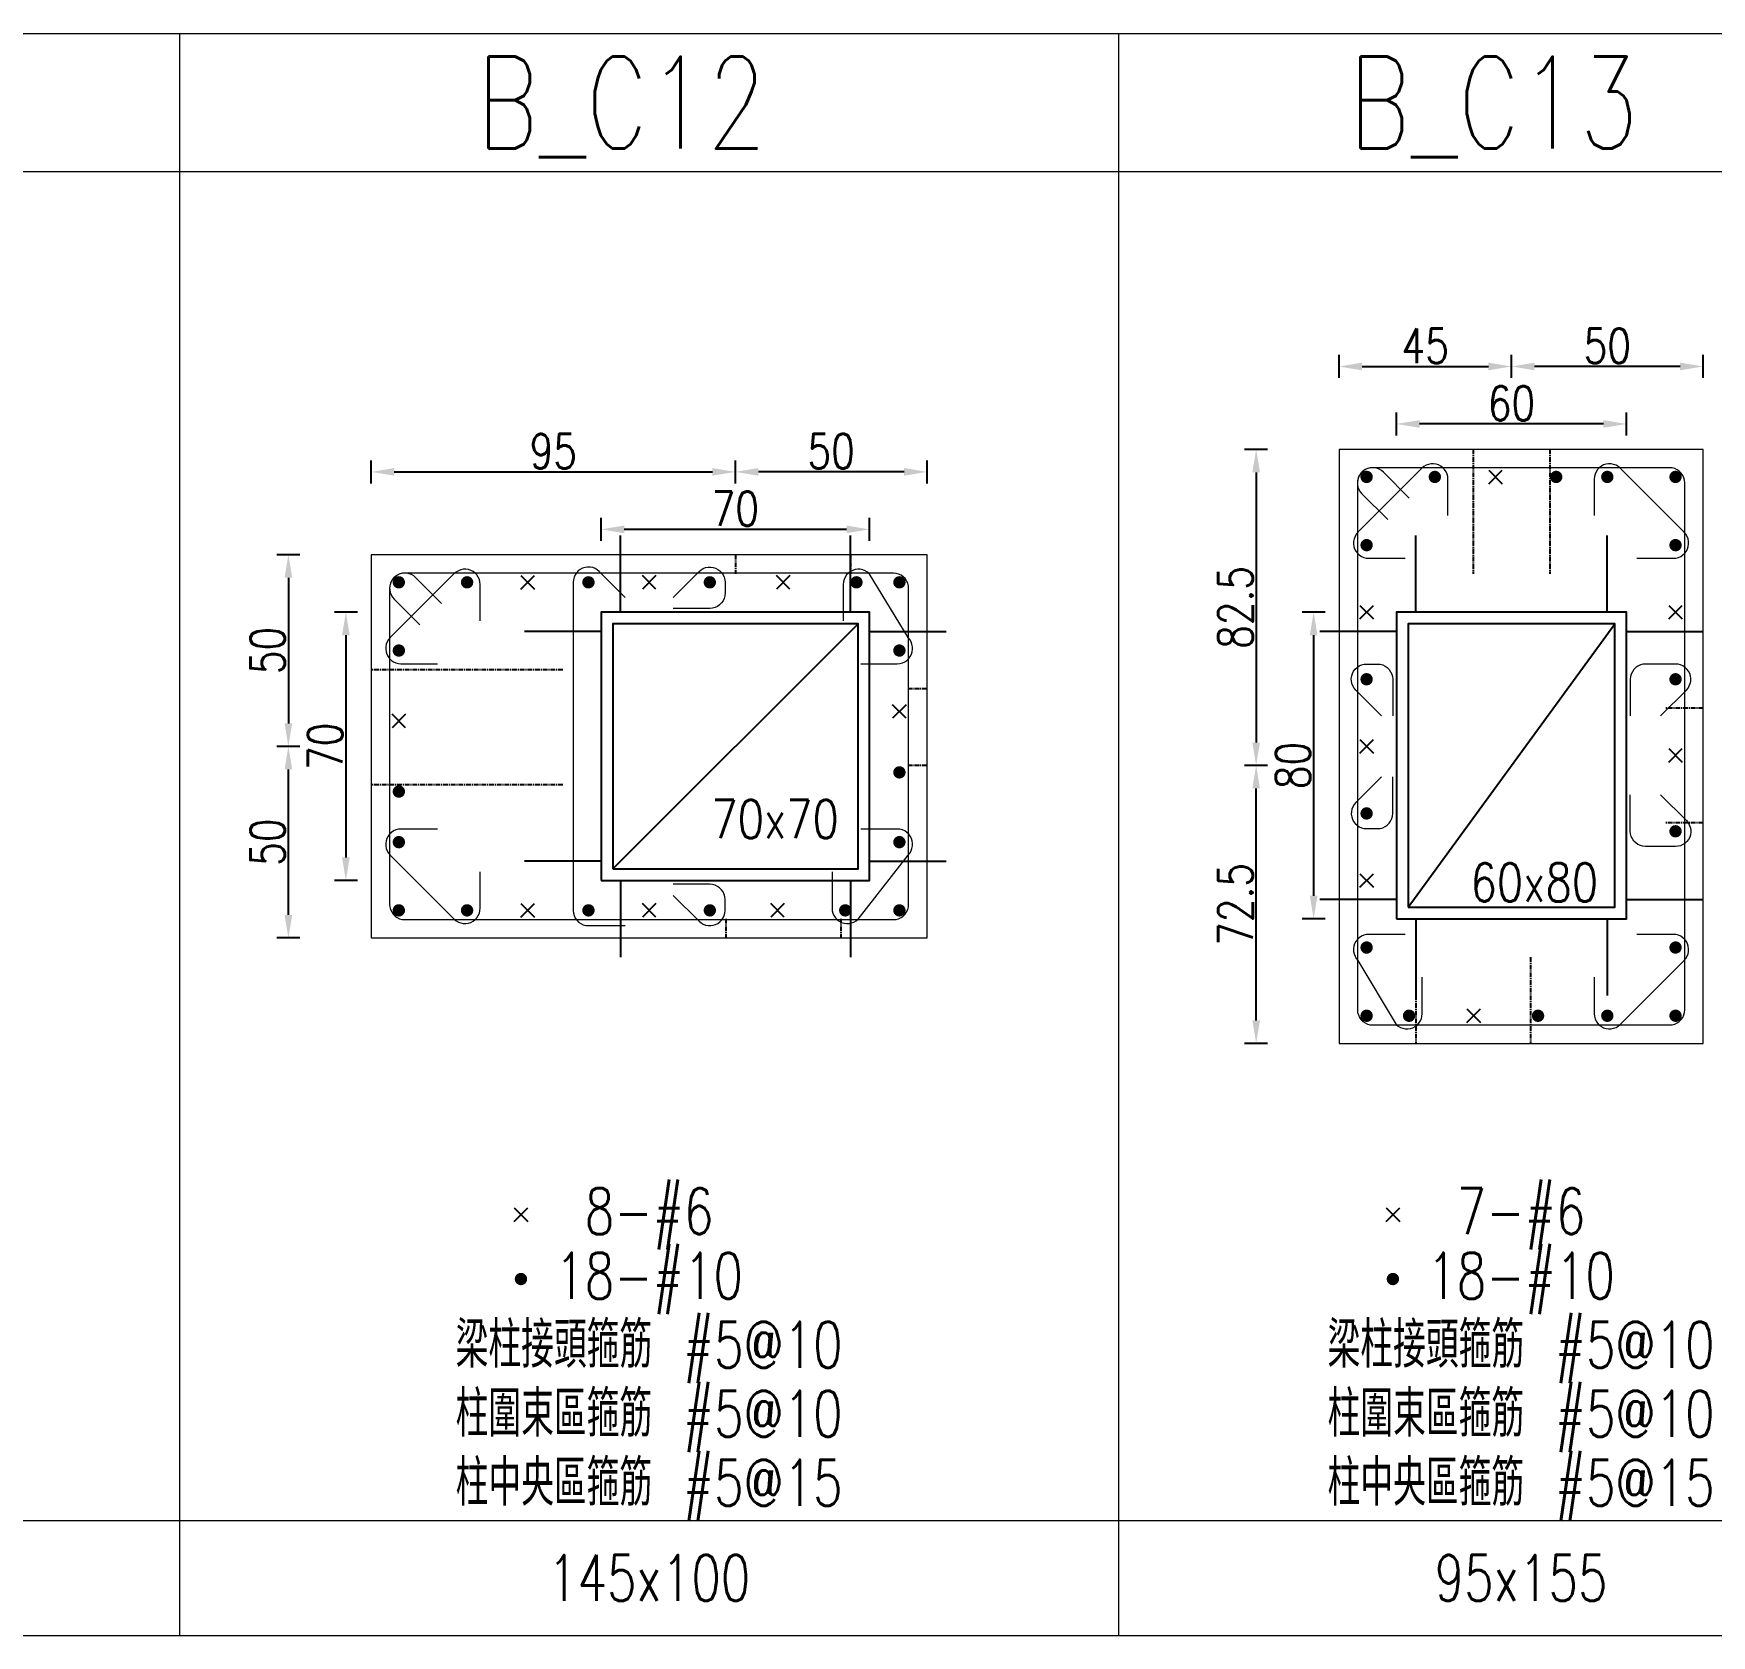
# Model space of a CAD drawing. Header units: millimetres. Extents: x 1284 to 6172, y 54950 to 59013.
# Drawn here: x 4899 to 5336.7, y 55389.2 to 55807.2 of the extents above; entities that cross this region are included whole.
import ezdxf
from ezdxf.enums import TextEntityAlignment as Align

# ---------------------------------------------------------------- set-up
doc = ezdxf.new("R2010")
doc.units = ezdxf.units.MM
doc.linetypes.add('CENTER', pattern=[2, 1.25, -0.25, 0.25, -0.25])
for name, color, linetype in [('SRC鋼梁', 1, 'Continuous'), ('TC-鋼柱', 11, 'Continuous'), ('主筋斷面', 1, 'Continuous'), ('工作筋', 1, 'Continuous'), ('文字-主筋根數', 7, 'Continuous'), ('文字-剪力筋 中央區', 7, 'Continuous'), ('文字-剪力筋-BC', 7, 'Continuous'), ('文字-剪力筋-圍束區', 7, 'Continuous'), ('文字-斷面尺寸', 7, 'Continuous'), ('文字-柱線名稱', 7, 'Continuous'), ('柱斷面線', 4, 'Continuous'), ('標註字', 4, 'Continuous'), ('箍筋線', 1, 'Continuous'), ('網格線', 7, 'Continuous')]:
    doc.layers.add(name, color=color, linetype=linetype)
doc.layers.add('TC-鋼粱(隱藏)', color=183, linetype='CENTER', plot=False)
doc.styles.add('TXT', font='TXT.shx', dxfattribs={"width": 0.8, "bigfont": 'ae.shx'})
doc.dimstyles.new('TC-DIM1(60)', dxfattribs={"dimscale": 0.3, "dimtxt": 30, "dimasz": 20, "dimexe": 10, "dimexo": 10, "dimgap": 3, "dimtad": 1, "dimdec": 1, "dimdsep": 46, "dimtxsty": 'TXT', "dimcen": 1, "dimclrd": 4, "dimclre": 4, "dimclrt": 6, "dimadec": 0, "dimazin": 0, "dimtfac": 1, "dimtdec": 1, "dimtix": 1, "dimtofl": 0, "dimtmove": 2, "dimatfit": 3, "dimfxl": 0, "dimtolj": 1, "dimtzin": 0, "dimarcsym": 0})

# ---------------------------------------------------------------- blocks, each defined once
blk = doc.blocks.new('Circle_Filled')
at = {"const_width": 0.5}
blk.add_lwpolyline([(-0.25, 0, 1), (0.25, 0, 1)], format="xyb", close=True, dxfattribs=at)
blk = doc.blocks.new('*D68')
at = {"layer": 'Defpoints', "color": 0}
for p in [(5082.08, 55692.85), (5082.08, 55677.85), (4987.08, 55671.23)]:
    blk.add_point(p, dxfattribs=at)
at = {"layer": '標註字', "color": 4, "lineweight": -2}
for p, q in [((4987.08, 55689.85), (4987.08, 55695.85)), ((5082.08, 55689.85), (5082.08, 55695.85)), ((4993.08, 55692.85), (5076.08, 55692.85))]:
    blk.add_line(p, q, dxfattribs=at)
at = {"layer": '標註字', "color": 4}
for points in [[(4993.08, 55693.85), (4993.08, 55691.85), (4987.08, 55692.85)], [(5076.08, 55693.85), (5076.08, 55691.85), (5082.08, 55692.85)]]:
    blk.add_solid(points, dxfattribs=at)
at = {"layer": '標註字', "color": 6, "insert": (5034.58, 55698.25), "char_height": 9, "attachment_point": 5, "style": 'TXT'}
blk.add_mtext('\\A1;95', dxfattribs=at)
blk = doc.blocks.new('*D69')
at = {"layer": 'Defpoints', "color": 0}
for p in [(5082.08, 55692.85), (5082.08, 55677.85), (5132.08, 55671.23)]:
    blk.add_point(p, dxfattribs=at)
at = {"layer": '標註字', "color": 4, "lineweight": -2}
for p, q in [((5082.08, 55689.85), (5082.08, 55695.85)), ((5132.08, 55689.85), (5132.08, 55695.85)), ((5126.08, 55692.85), (5088.08, 55692.85))]:
    blk.add_line(p, q, dxfattribs=at)
at = {"layer": '標註字', "color": 4}
for points in [[(5088.08, 55693.85), (5088.08, 55691.85), (5082.08, 55692.85)], [(5126.08, 55693.85), (5126.08, 55691.85), (5132.08, 55692.85)]]:
    blk.add_solid(points, dxfattribs=at)
at = {"layer": '標註字', "color": 6, "insert": (5107.08, 55698.25), "char_height": 9, "attachment_point": 5, "style": 'TXT'}
blk.add_mtext('\\A1;50', dxfattribs=at)
blk = doc.blocks.new('*D70')
at = {"layer": 'Defpoints', "color": 0}
for p in [(4965.46, 55621.23), (4980.46, 55621.23), (4987.08, 55571.23)]:
    blk.add_point(p, dxfattribs=at)
at = {"layer": '標註字', "color": 4, "lineweight": -2}
for p, q in [((4968.46, 55621.23), (4962.46, 55621.23)), ((4965.46, 55577.23), (4965.46, 55615.23)), ((4968.46, 55571.23), (4962.46, 55571.23))]:
    blk.add_line(p, q, dxfattribs=at)
at = {"layer": '標註字', "color": 4}
for points in [[(4964.46, 55615.23), (4966.46, 55615.23), (4965.46, 55621.23)], [(4964.46, 55577.23), (4966.46, 55577.23), (4965.46, 55571.23)]]:
    blk.add_solid(points, dxfattribs=at)
at = {"layer": '標註字', "color": 6, "insert": (4960.06, 55596.23), "char_height": 9, "attachment_point": 5, "rotation": 90, "style": 'TXT'}
blk.add_mtext('\\A1;50', dxfattribs=at)
blk = doc.blocks.new('*D71')
at = {"layer": 'Defpoints', "color": 0}
for p in [(4987.08, 55671.23), (4965.46, 55621.23), (4980.46, 55621.23)]:
    blk.add_point(p, dxfattribs=at)
at = {"layer": '標註字', "color": 4, "lineweight": -2}
for p, q in [((4968.46, 55671.23), (4962.46, 55671.23)), ((4965.46, 55665.23), (4965.46, 55627.23)), ((4968.46, 55621.23), (4962.46, 55621.23))]:
    blk.add_line(p, q, dxfattribs=at)
at = {"layer": '標註字', "color": 4}
for points in [[(4964.46, 55665.23), (4966.46, 55665.23), (4965.46, 55671.23)], [(4964.46, 55627.23), (4966.46, 55627.23), (4965.46, 55621.23)]]:
    blk.add_solid(points, dxfattribs=at)
at = {"layer": '標註字', "color": 6, "insert": (4960.06, 55646.23), "char_height": 9, "attachment_point": 5, "rotation": 90, "style": 'TXT'}
blk.add_mtext('\\A1;50', dxfattribs=at)
blk = doc.blocks.new('*D72')
at = {"layer": 'Defpoints', "color": 0}
for p in [(5047.08, 55656.23), (4980.46, 55586.23), (5047.08, 55586.23)]:
    blk.add_point(p, dxfattribs=at)
at = {"layer": '標註字', "color": 4, "lineweight": -2}
for p, q in [((4983.46, 55656.23), (4977.46, 55656.23)), ((4980.46, 55650.23), (4980.46, 55592.23)), ((4983.46, 55586.23), (4977.46, 55586.23))]:
    blk.add_line(p, q, dxfattribs=at)
at = {"layer": '標註字', "color": 4}
for points in [[(4979.46, 55650.23), (4981.46, 55650.23), (4980.46, 55656.23)], [(4979.46, 55592.23), (4981.46, 55592.23), (4980.46, 55586.23)]]:
    blk.add_solid(points, dxfattribs=at)
at = {"layer": '標註字', "color": 6, "insert": (4975.06, 55621.23), "char_height": 9, "attachment_point": 5, "rotation": 90, "style": 'TXT'}
blk.add_mtext('\\A1;70', dxfattribs=at)
blk = doc.blocks.new('*D73')
at = {"layer": 'Defpoints', "color": 0}
for p in [(5047.08, 55677.85), (5047.08, 55656.23), (5117.08, 55656.23)]:
    blk.add_point(p, dxfattribs=at)
at = {"layer": '標註字', "color": 4, "lineweight": -2}
for p, q in [((5047.08, 55674.85), (5047.08, 55680.85)), ((5117.08, 55674.85), (5117.08, 55680.85)), ((5111.08, 55677.85), (5053.08, 55677.85))]:
    blk.add_line(p, q, dxfattribs=at)
at = {"layer": '標註字', "color": 4}
for points in [[(5053.08, 55678.85), (5053.08, 55676.85), (5047.08, 55677.85)], [(5111.08, 55678.85), (5111.08, 55676.85), (5117.08, 55677.85)]]:
    blk.add_solid(points, dxfattribs=at)
at = {"layer": '標註字', "color": 6, "insert": (5082.08, 55683.25), "char_height": 9, "attachment_point": 5, "style": 'TXT'}
blk.add_mtext('\\A1;70', dxfattribs=at)
blk = doc.blocks.new('*D74')
at = {"layer": 'Defpoints', "color": 0}
for p in [(5284.58, 55720.35), (5284.58, 55705.35), (5239.58, 55698.73)]:
    blk.add_point(p, dxfattribs=at)
at = {"layer": '標註字', "color": 4, "lineweight": -2}
for p, q in [((5239.58, 55717.35), (5239.58, 55723.35)), ((5245.58, 55720.35), (5278.58, 55720.35)), ((5284.58, 55717.35), (5284.58, 55723.35))]:
    blk.add_line(p, q, dxfattribs=at)
at = {"layer": '標註字', "color": 4}
for points in [[(5245.58, 55721.35), (5245.58, 55719.35), (5239.58, 55720.35)], [(5278.58, 55721.35), (5278.58, 55719.35), (5284.58, 55720.35)]]:
    blk.add_solid(points, dxfattribs=at)
at = {"layer": '標註字', "color": 6, "insert": (5262.08, 55725.75), "char_height": 9, "attachment_point": 5, "style": 'TXT'}
blk.add_mtext('\\A1;45', dxfattribs=at)
blk = doc.blocks.new('*D75')
at = {"layer": 'Defpoints', "color": 0}
for p in [(5284.58, 55720.35), (5284.58, 55705.35), (5334.58, 55698.73)]:
    blk.add_point(p, dxfattribs=at)
at = {"layer": '標註字', "color": 4, "lineweight": -2}
for p, q in [((5284.58, 55717.35), (5284.58, 55723.35)), ((5328.58, 55720.35), (5290.58, 55720.35)), ((5334.58, 55717.35), (5334.58, 55723.35))]:
    blk.add_line(p, q, dxfattribs=at)
at = {"layer": '標註字', "color": 4}
for points in [[(5290.58, 55721.35), (5290.58, 55719.35), (5284.58, 55720.35)], [(5328.58, 55721.35), (5328.58, 55719.35), (5334.58, 55720.35)]]:
    blk.add_solid(points, dxfattribs=at)
at = {"layer": '標註字', "color": 6, "insert": (5309.58, 55725.75), "char_height": 9, "attachment_point": 5, "style": 'TXT'}
blk.add_mtext('\\A1;50', dxfattribs=at)
blk = doc.blocks.new('*D76')
at = {"layer": 'Defpoints', "color": 0}
for p in [(5217.96, 55616.23), (5232.96, 55616.23), (5239.58, 55543.73)]:
    blk.add_point(p, dxfattribs=at)
at = {"layer": '標註字', "color": 4, "lineweight": -2}
for p, q in [((5220.96, 55616.23), (5214.96, 55616.23)), ((5217.96, 55549.73), (5217.96, 55610.23)), ((5220.96, 55543.73), (5214.96, 55543.73))]:
    blk.add_line(p, q, dxfattribs=at)
at = {"layer": '標註字', "color": 4}
for points in [[(5216.96, 55610.23), (5218.96, 55610.23), (5217.96, 55616.23)], [(5216.96, 55549.73), (5218.96, 55549.73), (5217.96, 55543.73)]]:
    blk.add_solid(points, dxfattribs=at)
at = {"layer": '標註字', "color": 6, "insert": (5212.56, 55579.98), "char_height": 9, "attachment_point": 5, "rotation": 90, "style": 'TXT'}
blk.add_mtext('\\A1;72.5', dxfattribs=at)
blk = doc.blocks.new('*D77')
at = {"layer": 'Defpoints', "color": 0}
for p in [(5239.58, 55698.73), (5217.96, 55616.23), (5232.96, 55616.23)]:
    blk.add_point(p, dxfattribs=at)
at = {"layer": '標註字', "color": 4, "lineweight": -2}
for p, q in [((5220.96, 55698.73), (5214.96, 55698.73)), ((5217.96, 55692.73), (5217.96, 55622.23)), ((5220.96, 55616.23), (5214.96, 55616.23))]:
    blk.add_line(p, q, dxfattribs=at)
at = {"layer": '標註字', "color": 4}
for points in [[(5216.96, 55692.73), (5218.96, 55692.73), (5217.96, 55698.73)], [(5216.96, 55622.23), (5218.96, 55622.23), (5217.96, 55616.23)]]:
    blk.add_solid(points, dxfattribs=at)
at = {"layer": '標註字', "color": 6, "insert": (5212.56, 55657.48), "char_height": 9, "attachment_point": 5, "rotation": 90, "style": 'TXT'}
blk.add_mtext('\\A1;82.5', dxfattribs=at)
blk = doc.blocks.new('*D78')
at = {"layer": 'Defpoints', "color": 0}
for p in [(5254.58, 55656.23), (5232.96, 55576.23), (5254.58, 55576.23)]:
    blk.add_point(p, dxfattribs=at)
at = {"layer": '標註字', "color": 4, "lineweight": -2}
for p, q in [((5235.96, 55656.23), (5229.96, 55656.23)), ((5232.96, 55650.23), (5232.96, 55582.23)), ((5235.96, 55576.23), (5229.96, 55576.23))]:
    blk.add_line(p, q, dxfattribs=at)
at = {"layer": '標註字', "color": 4}
for points in [[(5231.96, 55650.23), (5233.96, 55650.23), (5232.96, 55656.23)], [(5231.96, 55582.23), (5233.96, 55582.23), (5232.96, 55576.23)]]:
    blk.add_solid(points, dxfattribs=at)
at = {"layer": '標註字', "color": 6, "insert": (5227.56, 55616.23), "char_height": 9, "attachment_point": 5, "rotation": 90, "style": 'TXT'}
blk.add_mtext('\\A1;80', dxfattribs=at)
blk = doc.blocks.new('*D79')
at = {"layer": 'Defpoints', "color": 0}
for p in [(5254.58, 55705.35), (5254.58, 55656.23), (5314.58, 55656.23)]:
    blk.add_point(p, dxfattribs=at)
at = {"layer": '標註字', "color": 4, "lineweight": -2}
for p, q in [((5254.58, 55702.35), (5254.58, 55708.35)), ((5314.58, 55702.35), (5314.58, 55708.35)), ((5308.58, 55705.35), (5260.58, 55705.35))]:
    blk.add_line(p, q, dxfattribs=at)
at = {"layer": '標註字', "color": 4}
for points in [[(5260.58, 55706.35), (5260.58, 55704.35), (5254.58, 55705.35)], [(5308.58, 55706.35), (5308.58, 55704.35), (5314.58, 55705.35)]]:
    blk.add_solid(points, dxfattribs=at)
at = {"layer": '標註字', "color": 6, "insert": (5284.58, 55710.75), "char_height": 9, "attachment_point": 5, "style": 'TXT'}
blk.add_mtext('\\A1;60', dxfattribs=at)
blk = doc.blocks.new('x')
at = {"layer": '工作筋'}
for p, q in [((-1.77, -1.77), (1.77, 1.77)), ((-1.77, 1.77), (1.77, -1.77))]:
    blk.add_line(p, q, dxfattribs=at)
blk = doc.blocks.new('-70x70')
for points in [[(0, 0), (70, 0), (70, 70), (0, 70)], [(3, 3), (67, 3), (67, 67), (3, 67)]]:
    blk.add_lwpolyline(points, close=True)
at = {"layer": 'Defpoints', "color": 2}
for p, q in [((5, 85), (5, 90)), ((65, 85), (65, 90)), ((-15, 65), (-20, 65)), ((85, 65), (90, 65)), ((-15, 5), (-20, 5)), ((85, 5), (90, 5)), ((5, -15), (5, -20)), ((65, -15), (65, -20))]:
    blk.add_line(p, q, dxfattribs=at)
at = {"layer": 'Defpoints'}
for p, q in [((5, 70), (5, 85)), ((65, 70), (65, 85)), ((3, 3), (67, 67)), ((0, 65), (-15, 65)), ((70, 65), (85, 65)), ((0, 5), (-15, 5)), ((70, 5), (85, 5)), ((5, 0), (5, -15)), ((65, 0), (65, -15))]:
    blk.add_line(p, q, dxfattribs=at)
at = {"layer": 'Defpoints', "style": 'TXT', "width": 0.8}
blk.add_text('70x70', height=10, dxfattribs=at).set_placement((62, 8), align=Align.BOTTOM_RIGHT)
blk = doc.blocks.new('-60x80')
for points in [[(0, 0), (60, 0), (60, 80), (0, 80)], [(3, 3), (57, 3), (57, 77), (3, 77)]]:
    blk.add_lwpolyline(points, close=True)
at = {"layer": 'Defpoints', "color": 2}
for p, q in [((5, 95), (5, 100)), ((55, 95), (55, 100)), ((-15, 75), (-20, 75)), ((75, 75), (80, 75)), ((-15, 5), (-20, 5)), ((75, 5), (80, 5)), ((5, -15), (5, -20)), ((55, -15), (55, -20))]:
    blk.add_line(p, q, dxfattribs=at)
at = {"layer": 'Defpoints'}
for p, q in [((5, 80), (5, 95)), ((55, 80), (55, 95)), ((0, 75), (-15, 75)), ((3, 3), (57, 77)), ((60, 75), (75, 75)), ((0, 5), (-15, 5)), ((60, 5), (75, 5)), ((5, 0), (5, -15)), ((55, 0), (55, -15))]:
    blk.add_line(p, q, dxfattribs=at)
at = {"layer": 'Defpoints', "style": 'TXT', "width": 0.8}
blk.add_text('60x80', height=10, dxfattribs=at).set_placement((19.32, 4.5))

msp = doc.modelspace()

# ---------------------------------------------------------------- linework, layer by layer
at = {"layer": 'TC-鋼粱(隱藏)'}
for p, q in [((5274.58, 55698.73), (5274.58, 55666.23)), ((5294.58, 55698.73), (5294.58, 55666.23)), ((5082.08, 55671.23), (5082.08, 55666.23)), ((5112.08, 55671.23), (5112.08, 55666.23)), ((5037.08, 55641.23), (4987.08, 55641.23)), ((5132.08, 55636.22), (5127.1, 55636.22)), ((5334.58, 55631.23), (5324.58, 55631.23)), ((5132.08, 55616.22), (5127.1, 55616.22)), ((5037.08, 55611.23), (4987.08, 55611.23)), ((5334.58, 55601.23), (5324.58, 55601.23)), ((5079.58, 55576.23), (5079.58, 55571.23)), ((5109.58, 55576.23), (5109.58, 55571.23)), ((5259.58, 55566.23), (5259.58, 55543.73)), ((5289.58, 55566.23), (5289.58, 55543.73))]:
    msp.add_line(p, q, dxfattribs=at)
at = {"layer": '柱斷面線', "lineweight": 5}
for points in [[(5239.58, 55543.73), (5334.58, 55543.73), (5334.58, 55698.73), (5239.58, 55698.73), (5239.58, 55543.73)], [(4987.08, 55571.23), (5132.08, 55571.23), (5132.08, 55671.23), (4987.08, 55671.23), (4987.08, 55571.23)]]:
    msp.add_lwpolyline(points, dxfattribs=at)
at = {"layer": '箍筋線', "lineweight": 5}
for points in [[(5268.01, 55681.44), (5268.01, 55690.98), (5267.95, 55691.64), (5267.79, 55692.29), (5267.51, 55692.9), (5267.14, 55693.46), (5266.68, 55693.94), (5266.15, 55694.34), (5265.56, 55694.65), (5264.92, 55694.85), (5264.26, 55694.95), (5263.59, 55694.93), (5262.93, 55694.8), (5262.31, 55694.56), (5261.73, 55694.22), (5261.22, 55693.79), (5244.52, 55677.09), (5244.09, 55676.57), (5243.75, 55676), (5243.51, 55675.37), (5243.38, 55674.72), (5243.36, 55674.05), (5243.45, 55673.39), (5243.66, 55672.75), (5243.96, 55672.16), (5244.37, 55671.63), (5244.85, 55671.17), (5245.41, 55670.8), (5246.02, 55670.52), (5246.66, 55670.36), (5247.33, 55670.3), (5256.87, 55670.3)], [(5317.29, 55670.3), (5326.83, 55670.3), (5327.5, 55670.36), (5328.15, 55670.52), (5328.76, 55670.8), (5329.31, 55671.17), (5329.8, 55671.63), (5330.2, 55672.16), (5330.51, 55672.75), (5330.71, 55673.39), (5330.8, 55674.05), (5330.78, 55674.72), (5330.65, 55675.37), (5330.42, 55676), (5330.08, 55676.57), (5329.64, 55677.09), (5312.94, 55693.79), (5312.43, 55694.22), (5311.85, 55694.56), (5311.23, 55694.8), (5310.58, 55694.93), (5309.91, 55694.95), (5309.25, 55694.85), (5308.61, 55694.65), (5308.02, 55694.34), (5307.48, 55693.94), (5307.02, 55693.46), (5306.65, 55692.9), (5306.38, 55692.29), (5306.21, 55691.64), (5306.16, 55690.98), (5306.16, 55681.44)], [(5257.91, 55686.02), (5251.16, 55692.77), (5250.65, 55693.2), (5250.08, 55693.54), (5249.45, 55693.78), (5248.8, 55693.91), (5248.13, 55693.93), (5247.47, 55693.83), (5246.83, 55693.63), (5246.24, 55693.32), (5245.7, 55692.92), (5245.24, 55692.43), (5244.87, 55691.88), (5244.6, 55691.27), (5244.43, 55690.62), (5244.38, 55689.96), (5244.38, 55552.5), (5244.44, 55551.81), (5244.62, 55551.14), (5244.91, 55550.51), (5245.31, 55549.94), (5245.8, 55549.45), (5246.36, 55549.05), (5246.99, 55548.76), (5247.66, 55548.58), (5248.35, 55548.52), (5325.81, 55548.52), (5326.5, 55548.58), (5327.17, 55548.76), (5327.8, 55549.05), (5328.37, 55549.45), (5328.86, 55549.94), (5329.25, 55550.51), (5329.55, 55551.14), (5329.73, 55551.81), (5329.79, 55552.5), (5329.79, 55689.96), (5329.73, 55690.65), (5329.55, 55691.32), (5329.25, 55691.94), (5328.86, 55692.51), (5328.37, 55693), (5327.8, 55693.4), (5327.17, 55693.69), (5326.5, 55693.87), (5325.81, 55693.93), (5248.35, 55693.93), (5247.69, 55693.88), (5247.04, 55693.71), (5246.43, 55693.44), (5245.87, 55693.06), (5245.39, 55692.61), (5244.99, 55692.07), (5244.68, 55691.48), (5244.48, 55690.84), (5244.38, 55690.18), (5244.4, 55689.51), (5244.53, 55688.86), (5244.77, 55688.23), (5245.11, 55687.66), (5245.54, 55687.15), (5252.29, 55680.4)], [(5053.31, 55660.11), (5046.56, 55666.86), (5046.05, 55667.29), (5045.47, 55667.63), (5044.85, 55667.87), (5044.19, 55668), (5043.53, 55668.02), (5042.86, 55667.92), (5042.23, 55667.72), (5041.63, 55667.41), (5041.1, 55667.01), (5040.64, 55666.52), (5040.27, 55665.97), (5040, 55665.36), (5039.83, 55664.71), (5039.77, 55664.05), (5039.77, 55578.42), (5039.83, 55577.73), (5040.01, 55577.06), (5040.31, 55576.43), (5040.7, 55575.87), (5041.19, 55575.38), (5041.76, 55574.98), (5042.39, 55574.69), (5043.06, 55574.51), (5043.75, 55574.45), (5053.29, 55574.45)], [(5065.86, 55660.11), (5072.6, 55666.86), (5073.12, 55667.29), (5073.69, 55667.63), (5074.31, 55667.87), (5074.97, 55668), (5075.64, 55668.02), (5076.3, 55667.92), (5076.94, 55667.72), (5077.53, 55667.41), (5078.06, 55667.01), (5078.52, 55666.52), (5078.89, 55665.97), (5079.17, 55665.36), (5079.33, 55664.71), (5079.39, 55664.05), (5079.39, 55661.2), (5079.33, 55660.51), (5079.15, 55659.84), (5078.86, 55659.21), (5078.46, 55658.65), (5077.97, 55658.16), (5077.4, 55657.76), (5076.77, 55657.47), (5076.11, 55657.29), (5075.42, 55657.23), (5065.88, 55657.23)], [(5015.51, 55653.94), (5015.51, 55663.48), (5015.45, 55664.14), (5015.29, 55664.79), (5015.01, 55665.4), (5014.64, 55665.96), (5014.18, 55666.44), (5013.65, 55666.84), (5013.06, 55667.15), (5012.42, 55667.35), (5011.76, 55667.45), (5011.09, 55667.43), (5010.43, 55667.3), (5009.81, 55667.06), (5009.23, 55666.72), (5008.72, 55666.29), (4992.02, 55649.59), (4991.59, 55649.07), (4991.25, 55648.5), (4991.01, 55647.87), (4990.88, 55647.22), (4990.86, 55646.55), (4990.95, 55645.89), (4991.16, 55645.25), (4991.46, 55644.66), (4991.87, 55644.13), (4992.35, 55643.67), (4992.91, 55643.3), (4993.52, 55643.02), (4994.16, 55642.86), (4994.83, 55642.8), (5004.37, 55642.8)], [(5005.41, 55658.52), (4998.66, 55665.27), (4998.15, 55665.7), (4997.58, 55666.04), (4996.95, 55666.28), (4996.3, 55666.41), (4995.63, 55666.43), (4994.97, 55666.33), (4994.33, 55666.13), (4993.74, 55665.82), (4993.2, 55665.42), (4992.74, 55664.93), (4992.37, 55664.38), (4992.1, 55663.77), (4991.93, 55663.12), (4991.88, 55662.46), (4991.88, 55580), (4991.94, 55579.31), (4992.12, 55578.64), (4992.41, 55578.01), (4992.81, 55577.44), (4993.3, 55576.95), (4993.86, 55576.55), (4994.49, 55576.26), (4995.16, 55576.08), (4995.85, 55576.02), (5123.31, 55576.02), (5124, 55576.08), (5124.67, 55576.26), (5125.3, 55576.55), (5125.87, 55576.95), (5126.36, 55577.44), (5126.75, 55578.01), (5127.05, 55578.64), (5127.23, 55579.31), (5127.29, 55580), (5127.29, 55662.46), (5127.23, 55663.15), (5127.05, 55663.82), (5126.75, 55664.44), (5126.36, 55665.01), (5125.87, 55665.5), (5125.3, 55665.9), (5124.67, 55666.19), (5124, 55666.37), (5123.31, 55666.43), (4995.85, 55666.43), (4995.19, 55666.38), (4994.54, 55666.21), (4993.93, 55665.94), (4993.37, 55665.56), (4992.89, 55665.11), (4992.49, 55664.57), (4992.18, 55663.98), (4991.98, 55663.34), (4991.88, 55662.68), (4991.9, 55662.01), (4992.03, 55661.36), (4992.27, 55660.73), (4992.61, 55660.16), (4993.04, 55659.65), (4999.79, 55652.9)], [(5114.79, 55642.8), (5124.33, 55642.8), (5125, 55642.86), (5125.65, 55643.02), (5126.26, 55643.3), (5126.81, 55643.67), (5127.3, 55644.13), (5127.7, 55644.66), (5128.01, 55645.25), (5128.21, 55645.89), (5128.3, 55646.55), (5128.28, 55647.22), (5128.15, 55647.87), (5127.92, 55648.5), (5127.58, 55649.07), (5127.14, 55649.59), (5117.03, 55666.29), (5116.52, 55666.72), (5115.94, 55667.06), (5115.32, 55667.3), (5114.66, 55667.43), (5113.99, 55667.45), (5113.33, 55667.35), (5112.69, 55667.15), (5112.1, 55666.84), (5111.57, 55666.44), (5111.11, 55665.96), (5110.74, 55665.4), (5110.46, 55664.79), (5110.3, 55664.14), (5110.24, 55663.48), (5110.24, 55653.94)], [(5250.7, 55629.17), (5243.95, 55635.92), (5243.52, 55636.43), (5243.18, 55637), (5242.94, 55637.63), (5242.81, 55638.28), (5242.79, 55638.95), (5242.89, 55639.61), (5243.09, 55640.25), (5243.4, 55640.84), (5243.8, 55641.38), (5244.28, 55641.83), (5244.84, 55642.21), (5245.45, 55642.48), (5246.1, 55642.65), (5246.76, 55642.7), (5249.61, 55642.7), (5250.3, 55642.64), (5250.97, 55642.46), (5251.59, 55642.17), (5252.16, 55641.77), (5252.65, 55641.28), (5253.05, 55640.71), (5253.34, 55640.09), (5253.52, 55639.42), (5253.58, 55638.73), (5253.58, 55629.19)], [(5323.47, 55629.17), (5330.21, 55635.92), (5330.64, 55636.43), (5330.98, 55637), (5331.22, 55637.63), (5331.35, 55638.28), (5331.37, 55638.95), (5331.28, 55639.61), (5331.07, 55640.25), (5330.77, 55640.84), (5330.37, 55641.38), (5329.88, 55641.83), (5329.32, 55642.21), (5328.71, 55642.48), (5328.07, 55642.65), (5327.4, 55642.7), (5319.56, 55642.7), (5318.87, 55642.64), (5318.2, 55642.46), (5317.57, 55642.17), (5317, 55641.77), (5316.51, 55641.28), (5316.11, 55640.71), (5315.82, 55640.09), (5315.64, 55639.42), (5315.58, 55638.73), (5315.58, 55629.19)], [(5250.7, 55613.28), (5243.95, 55606.54), (5243.52, 55606.03), (5243.18, 55605.45), (5242.94, 55604.83), (5242.81, 55604.17), (5242.79, 55603.5), (5242.89, 55602.84), (5243.09, 55602.21), (5243.4, 55601.61), (5243.8, 55601.08), (5244.28, 55600.62), (5244.84, 55600.25), (5245.45, 55599.97), (5246.1, 55599.81), (5246.76, 55599.75), (5249.61, 55599.75), (5250.3, 55599.81), (5250.97, 55599.99), (5251.59, 55600.28), (5252.16, 55600.68), (5252.65, 55601.17), (5253.05, 55601.74), (5253.34, 55602.37), (5253.52, 55603.04), (5253.58, 55603.73), (5253.58, 55613.27)], [(5323.47, 55608.62), (5330.21, 55601.88), (5330.64, 55601.37), (5330.98, 55600.79), (5331.22, 55600.17), (5331.35, 55599.51), (5331.37, 55598.84), (5331.28, 55598.18), (5331.07, 55597.54), (5330.77, 55596.95), (5330.37, 55596.42), (5329.88, 55595.96), (5329.32, 55595.59), (5328.71, 55595.31), (5328.07, 55595.15), (5327.4, 55595.09), (5319.56, 55595.09), (5318.87, 55595.15), (5318.2, 55595.33), (5317.57, 55595.62), (5317, 55596.02), (5316.51, 55596.51), (5316.11, 55597.08), (5315.82, 55597.71), (5315.64, 55598.37), (5315.58, 55599.06), (5315.58, 55608.6)], [(5004.37, 55599.65), (4994.83, 55599.65), (4994.16, 55599.6), (4993.52, 55599.43), (4992.91, 55599.16), (4992.35, 55598.79), (4991.87, 55598.33), (4991.46, 55597.79), (4991.16, 55597.2), (4990.95, 55596.56), (4990.86, 55595.9), (4990.88, 55595.23), (4991.01, 55594.58), (4991.25, 55593.95), (4991.59, 55593.38), (4992.02, 55592.87), (5008.72, 55576.16), (5009.23, 55575.73), (5009.81, 55575.39), (5010.43, 55575.15), (5011.09, 55575.02), (5011.76, 55575.01), (5012.42, 55575.1), (5013.06, 55575.3), (5013.65, 55575.61), (5014.18, 55576.01), (5014.64, 55576.5), (5015.01, 55577.05), (5015.29, 55577.66), (5015.45, 55578.31), (5015.51, 55578.97), (5015.51, 55588.51)], [(5107.32, 55588.51), (5107.32, 55578.97), (5107.37, 55578.31), (5107.54, 55577.66), (5107.81, 55577.05), (5108.19, 55576.5), (5108.64, 55576.01), (5109.18, 55575.61), (5109.77, 55575.3), (5110.41, 55575.1), (5111.07, 55575.01), (5111.74, 55575.02), (5112.39, 55575.15), (5113.02, 55575.39), (5113.59, 55575.73), (5114.1, 55576.16), (5127.14, 55592.87), (5127.58, 55593.38), (5127.92, 55593.95), (5128.15, 55594.58), (5128.28, 55595.23), (5128.3, 55595.9), (5128.21, 55596.56), (5128.01, 55597.2), (5127.7, 55597.79), (5127.3, 55598.33), (5126.81, 55598.79), (5126.26, 55599.16), (5125.65, 55599.43), (5125, 55599.6), (5124.33, 55599.65), (5114.79, 55599.65)], [(5065.86, 55582.34), (5072.6, 55575.6), (5073.12, 55575.16), (5073.69, 55574.83), (5074.31, 55574.59), (5074.97, 55574.46), (5075.64, 55574.44), (5076.3, 55574.53), (5076.94, 55574.73), (5077.53, 55575.04), (5078.06, 55575.44), (5078.52, 55575.93), (5078.89, 55576.48), (5079.17, 55577.09), (5079.33, 55577.74), (5079.39, 55578.41), (5079.39, 55581.25), (5079.33, 55581.94), (5079.15, 55582.61), (5078.86, 55583.24), (5078.46, 55583.81), (5077.97, 55584.3), (5077.4, 55584.69), (5076.77, 55584.99), (5076.11, 55585.17), (5075.42, 55585.23), (5065.88, 55585.23)], [(5256.87, 55572.15), (5247.33, 55572.15), (5246.66, 55572.1), (5246.02, 55571.93), (5245.41, 55571.66), (5244.85, 55571.29), (5244.37, 55570.83), (5243.96, 55570.29), (5243.66, 55569.7), (5243.45, 55569.06), (5243.36, 55568.4), (5243.38, 55567.73), (5243.51, 55567.08), (5243.75, 55566.45), (5244.09, 55565.88), (5244.52, 55565.37), (5254.5, 55548.66), (5255.02, 55548.23), (5255.59, 55547.89), (5256.22, 55547.65), (5256.87, 55547.52), (5257.54, 55547.51), (5258.2, 55547.6), (5258.84, 55547.8), (5259.43, 55548.11), (5259.96, 55548.51), (5260.42, 55549), (5260.79, 55549.55), (5261.07, 55550.16), (5261.23, 55550.81), (5261.29, 55551.47), (5261.29, 55561.01)], [(5306.16, 55561.01), (5306.16, 55551.47), (5306.21, 55550.81), (5306.38, 55550.16), (5306.65, 55549.55), (5307.02, 55549), (5307.48, 55548.51), (5308.02, 55548.11), (5308.61, 55547.8), (5309.25, 55547.6), (5309.91, 55547.51), (5310.58, 55547.52), (5311.23, 55547.65), (5311.85, 55547.89), (5312.43, 55548.23), (5312.94, 55548.66), (5329.64, 55565.37), (5330.08, 55565.88), (5330.42, 55566.45), (5330.65, 55567.08), (5330.78, 55567.73), (5330.8, 55568.4), (5330.71, 55569.06), (5330.51, 55569.7), (5330.2, 55570.29), (5329.8, 55570.83), (5329.31, 55571.29), (5328.76, 55571.66), (5328.15, 55571.93), (5327.5, 55572.1), (5326.83, 55572.15), (5317.29, 55572.15)]]:
    msp.add_lwpolyline(points, dxfattribs=at)
at = {"layer": '網格線', "lineweight": 5}
for points in [[(4717.08, 55807.23), (4937.08, 55807.23)], [(4937.08, 55807.23), (5182.08, 55807.23)], [(4937.08, 55807.23), (4937.08, 55771.23)], [(5182.08, 55807.23), (5392.08, 55807.23)], [(5182.08, 55807.23), (5182.08, 55771.23)], [(4717.08, 55771.23), (4937.08, 55771.23)], [(4937.08, 55771.23), (4937.08, 55419.23)], [(4937.08, 55771.23), (5182.08, 55771.23)], [(5182.08, 55771.23), (5182.08, 55419.23)], [(5182.08, 55771.23), (5392.08, 55771.23)], [(4717.08, 55419.23), (4937.08, 55419.23)], [(4937.08, 55419.23), (5182.08, 55419.23)], [(4937.08, 55419.23), (4937.08, 55389.23)], [(5182.08, 55419.23), (5392.08, 55419.23)], [(5182.08, 55419.23), (5182.08, 55389.23)], [(4717.08, 55389.23), (4937.08, 55389.23)], [(4937.08, 55389.23), (5182.08, 55389.23)], [(5182.08, 55389.23), (5392.08, 55389.23)]]:
    msp.add_lwpolyline(points, dxfattribs=at)

# ---------------------------------------------------------------- block references
at = {"layer": 'SRC鋼梁', "xscale": -1, "rotation": 180}
for p in [(5280.41, 55691.53), (5246.78, 55656.23), (5327.38, 55656.23), (5327.38, 55618.9), (5246.78, 55586.23), (5027.92, 55578.43), (5274.69, 55550.93), (5026.14, 55499.05), (5253.64, 55499.05)]:
    msp.add_blockref('x', p, dxfattribs=at)
at = {"layer": 'SRC鋼梁'}
for p in [(5027.92, 55664.03), (5246.78, 55621.23)]:
    msp.add_blockref('x', p, dxfattribs=at)
at = {"layer": 'SRC鋼梁', "xscale": -1}
msp.add_blockref('x', (5059.58, 55664.03), dxfattribs=at)
at = {"layer": 'SRC鋼梁', "rotation": 180}
for p in [(5094.54, 55664.03), (4994.28, 55627.83), (5124.88, 55630.33), (5059.58, 55578.43), (5093.08, 55578.43)]:
    msp.add_blockref('x', p, dxfattribs=at)
at = {"layer": 'TC-鋼柱'}
for name, p in [('-70x70', (5047.08, 55586.23)), ('-60x80', (5254.58, 55576.23))]:
    msp.add_blockref(name, p, dxfattribs=at)
at = {"layer": '主筋斷面', "lineweight": 5, "xscale": 3.220000028610229, "yscale": 3.220000028610229}
for p in [(5246.78, 55691.53), (5264.58, 55691.53), (5296.25, 55691.53), (5309.58, 55691.53), (5327.38, 55691.53), (5246.78, 55673.73), (5327.38, 55673.73), (4994.28, 55664.03), (5012.08, 55664.03), (5043.75, 55664.03), (5075.42, 55664.03), (5113.67, 55664.03), (5124.88, 55664.03), (4994.28, 55646.23), (5124.88, 55646.23), (5246.78, 55638.73), (5327.38, 55638.73), (5124.88, 55614.44), (4994.28, 55609.43), (5246.78, 55603.73), (4994.28, 55596.23), (5124.88, 55596.23), (5327.38, 55599.06), (4994.28, 55578.43), (5012.08, 55578.43), (5043.75, 55578.43), (5075.42, 55578.43), (5110.75, 55578.43), (5124.88, 55578.43), (5246.78, 55568.73), (5327.38, 55568.73), (5246.78, 55550.93), (5257.86, 55550.93), (5291.51, 55550.93), (5309.58, 55550.93), (5327.38, 55550.93), (5026.14, 55482.23), (5253.64, 55482.23)]:
    msp.add_blockref('Circle_Filled', p, dxfattribs=at)

# ---------------------------------------------------------------- texts
at = {"layer": '文字-主筋根數', "style": 'TXT', "width": 0.75}
for s, p in [('8-#6', (5059.58, 55499.05)), ('7-#6', (5287.08, 55499.05)), ('18-#10', (5059.58, 55482.23)), ('18-#10', (5287.08, 55482.23))]:
    msp.add_text(s, height=12, dxfattribs=at).set_placement(p, align=Align.MIDDLE)
at = {"layer": '文字-剪力筋 中央區', "style": 'TXT', "width": 0.75}
for p in [(5059.58, 55428.23), (5287.08, 55428.23)]:
    msp.add_text('柱中央區箍筋 #5@15', height=12, dxfattribs=at).set_placement(p, align=Align.MIDDLE)
at = {"layer": '文字-剪力筋-BC', "style": 'TXT', "width": 0.75}
for p in [(5059.58, 55464.23), (5287.08, 55464.23)]:
    msp.add_text('梁柱接頭箍筋 #5@10', height=12, dxfattribs=at).set_placement(p, align=Align.MIDDLE)
at = {"layer": '文字-剪力筋-圍束區', "style": 'TXT', "width": 0.75}
for p in [(5059.58, 55446.23), (5287.08, 55446.23)]:
    msp.add_text('柱圍束區箍筋 #5@10', height=12, dxfattribs=at).set_placement(p, align=Align.MIDDLE)
at = {"layer": '文字-斷面尺寸', "style": 'TXT', "width": 0.75}
for s, p in [('145x100', (5059.58, 55404.23)), ('95x155', (5287.08, 55404.23))]:
    msp.add_text(s, height=12, dxfattribs=at).set_placement(p, align=Align.MIDDLE)
at = {"layer": '文字-柱線名稱', "style": 'TXT', "width": 0.75}
for s, p in [('B_C12', (5014.58, 55789.23)), ('B_C13', (5242.08, 55789.23))]:
    msp.add_text(s, height=24, dxfattribs=at).set_placement(p, align=Align.MIDDLE_LEFT)

# ---------------------------------------------------------------- dimensions: what is measured, and where the dimension line sits
at = {"layer": '標註字'}
for base, p1, p2, picture, middle in [((5284.58, 55720.35), (5239.58, 55698.73), (5284.58, 55705.35), '*D74', (5262.08, 55725.75)), ((5254.58, 55705.35), (5314.58, 55656.23), (5254.58, 55656.23), '*D79', (5284.58, 55710.75)), ((5082.08, 55692.85), (4987.08, 55671.23), (5082.08, 55677.85), '*D68', (5034.58, 55698.25)), ((5047.08, 55677.85), (5117.08, 55656.23), (5047.08, 55656.23), '*D73', (5082.08, 55683.25))]:
    dim = msp.add_linear_dim(base=base, p1=p1, p2=p2, dimstyle='TC-DIM1(60)', override={"dimfxlon": 1}, dxfattribs=at)
    dim.commit()
    dim.dimension.update_dxf_attribs({"geometry": picture, "text_midpoint": middle})
for base, p1, p2, angle, picture, middle in [((5284.58, 55720.35), (5334.58, 55698.73), (5284.58, 55705.35), 180, '*D75', (5309.58, 55725.75)), ((5082.08, 55692.85), (5132.08, 55671.23), (5082.08, 55677.85), 180, '*D69', (5107.08, 55698.25)), ((5217.96, 55616.23), (5239.58, 55698.73), (5232.96, 55616.23), 270, '*D77', (5212.56, 55657.48)), ((4965.46, 55621.23), (4987.08, 55671.23), (4980.46, 55621.23), 270, '*D71', (4960.06, 55646.23)), ((4980.46, 55586.23), (5047.08, 55656.23), (5047.08, 55586.23), 90, '*D72', (4975.06, 55621.23)), ((5232.96, 55576.23), (5254.58, 55656.23), (5254.58, 55576.23), 90, '*D78', (5227.56, 55616.23)), ((4965.46, 55621.23), (4987.08, 55571.23), (4980.46, 55621.23), 90, '*D70', (4960.06, 55596.23)), ((5217.96, 55616.23), (5239.58, 55543.73), (5232.96, 55616.23), 90, '*D76', (5212.56, 55579.98))]:
    dim = msp.add_linear_dim(base=base, p1=p1, p2=p2, angle=angle, dimstyle='TC-DIM1(60)', override={"dimfxlon": 1}, dxfattribs=at)
    dim.commit()
    dim.dimension.update_dxf_attribs({"geometry": picture, "text_midpoint": middle})

doc.saveas('drawing.dxf')
